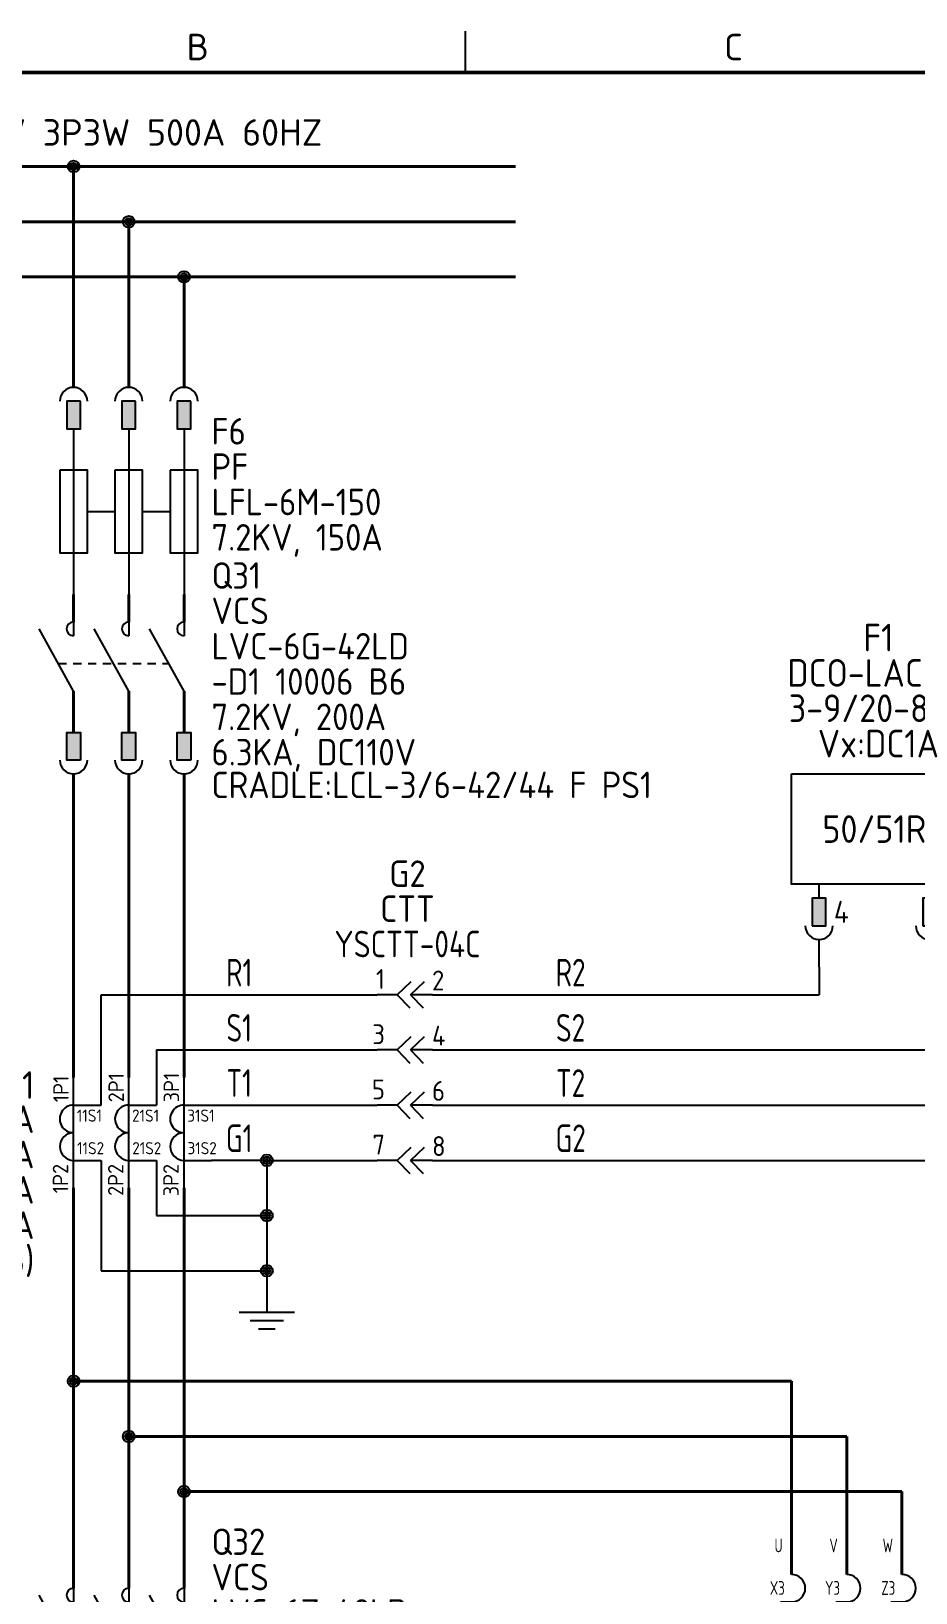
# Model space of a CAD drawing. Header units: millimetres. Extents: x 0 to 556, y 1 to 306.
# Drawn here: x 73.7 to 153.8, y 145.8 to 287.2 of the extents above; entities that cross this region are included whole.
import ezdxf
from ezdxf.enums import TextEntityAlignment as Align

# ---------------------------------------------------------------- set-up
doc = ezdxf.new("R2010")
doc.units = ezdxf.units.MM
doc.linetypes.add('ACAD_ISO12W100', pattern=[21, 12, -3, 0, -3, 0, -3])
doc.linetypes.add('JIS_02_0.7', pattern=[1.35, 0.75, -0.6])
doc.layers.add('BUS&POWER CABLE', color=2, linetype='Continuous', lineweight=40)
doc.layers.add('Sheet Out Line', color=2, linetype='Continuous', lineweight=50)
for name, color, linetype in [('LINK', 7, 'Continuous'), ('MISC', 7, 'Continuous'), ('Normal Text', 7, 'Continuous'), ('Sheet Line', 3, 'Continuous'), ('Sheet Text', 2, 'Continuous'), ('SYMS', 7, 'Continuous'), ('TAGS', 7, 'Continuous'), ('TERMS', 7, 'Continuous'), ('WIRE(DEFAULT)', 7, 'Continuous'), ('WIREFIXED', 7, 'Continuous')]:
    doc.layers.add(name, color=color, linetype=linetype)
doc.styles.get("Standard").update_dxf_attribs({"font": 'txt.shx', "height": 2.4, "bigfont": 'whgtxt.shx'})
doc.styles.add('WD', font='ISOCP2.shx')
doc.styles.add('WD_IEC', font='ISOCP2.shx', dxfattribs={"width": 1.1, "height": 2.4, "bigfont": 'whgtxt.shx'})

# ---------------------------------------------------------------- blocks, each defined once
blk = doc.blocks.new('VG21_OCR1')
for p, q in [((-5, -6.25), (-5, -5)), ((5, -6.25), (5, -5)), ((-5, -12.5), (-5, -10)), ((5, -12.5), (5, -10))]:
    blk.add_line(p, q)
for points in [[(-7.5, 5), (7.5, 5), (7.5, -5), (-7.5, -5)], [(-5.62, -8.75), (-4.38, -8.75), (-4.38, -6.25), (-5.62, -6.25)], [(4.38, -8.75), (5.62, -8.75), (5.62, -6.25), (4.38, -6.25)]]:
    blk.add_lwpolyline(points, close=True)
for centre in [(-5, -8.75), (5, -8.75)]:
    blk.add_arc(centre, 1.25, 180, 0)
for points in [[(-5.62, -6.25), (-5.62, -8.75), (-4.38, -6.25), (-4.38, -8.75)], [(4.38, -6.25), (4.38, -8.75), (5.62, -6.25), (5.62, -8.75)]]:
    blk.add_solid(points)
at = {"style": 'WD'}
for tag, p in [('TAG1', (0.37, 15.34)), ('RATING11', (0.37, 12.14)), ('RATING1', (0.37, 8.94)), ('RATING2', (0.37, 5.74))]:
    blk.add_attdef(tag, text='', height=2.5, dxfattribs=at).set_placement(p, align=Align.BOTTOM_CENTER)
at = {"style": 'WD', "flags": 1}
for tag, p in [('INST', (-10.31, 1.22)), ('LOC', (-10.35, -0.14)), ('CAT', (-10.33, -1.49)), ('FAMILY', (-10.23, -2.87)), ('MFG', (-10.29, -4.28)), ('ASSYCODE', (-10.35, -5.64))]:
    blk.add_attdef(tag, text='', height=1, dxfattribs=at).set_placement(p, align=Align.RIGHT)
at = {"style": 'WD'}
blk.add_attdef('RATING12', text='', height=2.5, dxfattribs=at).set_placement((0, 0), align=Align.MIDDLE_CENTER)
at = {"linetype": 'Continuous', "style": 'WD'}
for tag, p in [('TERM01', (-3.66, -8.5)), ('TERM02', (6.57, -8.54))]:
    blk.add_attdef(tag, p, '', height=2, dxfattribs=at)
at = {"style": 'WD', "flags": 1}
for tag, p in [('X8TERM01', (-5, -12.5)), ('X8TERM02', (5, -12.5))]:
    blk.add_attdef(tag, p, '', height=0.32, dxfattribs=at)
blk = doc.blocks.new('HT51_TTM1')
at = {"layer": 'SYMS'}
for p, q in [((-0.7, 0), (-2.5, 0)), ((-0.7, 0), (0.56, 1.2)), ((-0.7, 0), (0.45, -1.2)), ((0.5, 0), (1.76, 1.2)), ((2.5, 0), (0.5, 0)), ((0.5, 0), (1.65, -1.2))]:
    blk.add_line(p, q, dxfattribs=at)
at = {"style": 'WD_IEC'}
for tag, p in [('TAG1', (0.23, 10.96)), ('RATING12', (0.23, 7.79)), ('RATING11', (0.23, 4.59))]:
    blk.add_attdef(tag, text='', height=2.4, dxfattribs=at).set_placement(p, align=Align.MIDDLE_CENTER)
blk.add_attdef('TERM01', text='', height=1.8, dxfattribs=at).set_placement((-1.81, 0.52), align=Align.RIGHT)
blk.add_attdef('TERM02', (2.46, 0.39), '', height=1.8, dxfattribs=at)
at = {"style": 'WD', "flags": 1}
for tag, p in [('X4TERM01', (-2.5, 0)), ('X1TERM02', (2.5, 0))]:
    blk.add_attdef(tag, p, '', height=0.08, dxfattribs=at)
at = {"style": 'WD_IEC', "flags": 1}
for tag, p in [('INST', (-3.15, -3.28)), ('LOC', (-3.18, -4.58)), ('FAMILY', (-3.05, -5.97)), ('MFG', (-2.98, -7.5)), ('CAT', (-3.01, -8.8)), ('ASSYCODE', (-2.88, -10.19)), ('CAT01', (-2.88, -11.59)), ('CAT02', (-2.88, -13.05))]:
    blk.add_attdef(tag, text='', height=1, dxfattribs=at).set_placement(p, align=Align.RIGHT)
blk = doc.blocks.new('HT52_TTM1')
at = {"layer": 'SYMS'}
for p, q in [((-0.7, 0), (-2.5, 0)), ((-0.7, 0), (0.56, 1.2)), ((-0.7, 0), (0.45, -1.2)), ((0.5, 0), (1.76, 1.2)), ((2.5, 0), (0.5, 0)), ((0.5, 0), (1.65, -1.2))]:
    blk.add_line(p, q, dxfattribs=at)
at = {"style": 'WD_IEC', "flags": 1}
for tag, p in [('TAG2', (0.23, 10.96)), ('RATING12', (0.23, 7.79)), ('RATING11', (0.23, 4.59))]:
    blk.add_attdef(tag, text='', height=2.4, dxfattribs=at).set_placement(p, align=Align.MIDDLE_CENTER)
at = {"style": 'WD_IEC'}
blk.add_attdef('TERM01', text='', height=1.8, dxfattribs=at).set_placement((-1.81, 0.52), align=Align.RIGHT)
blk.add_attdef('TERM02', (2.46, 0.39), '', height=1.8, dxfattribs=at)
at = {"style": 'WD', "flags": 1}
for tag, p in [('X4TERM01', (-2.5, 0)), ('X1TERM02', (2.5, 0))]:
    blk.add_attdef(tag, p, '', height=0.08, dxfattribs=at)
at = {"style": 'WD_IEC', "flags": 1}
for tag, p in [('INST', (-3.15, -3.28)), ('LOC', (-3.18, -4.58)), ('FAMILY', (-3.05, -5.97))]:
    blk.add_attdef(tag, text='', height=1, dxfattribs=at).set_placement(p, align=Align.RIGHT)
blk = doc.blocks.new('WD_WNH')
at = {"linetype": 'Continuous', "style": 'WD_IEC', "width": 0.8}
blk.add_attdef('WIRENO', text='', height=2.5, dxfattribs=at).set_placement((0, 0.75), align=Align.CENTER)
at = {"style": 'WD_IEC', "flags": 1}
for tag, p in [('W08USER', (0, 0.375)), ('W04USER', (0, 0.875)), ('W05USER', (0, 0.75)), ('W09USER', (0, 0.25)), ('W03USER', (0, 1)), ('W06USER', (0, 0.625)), ('W07USER', (0, 0.5)), ('W02USER', (0, 1.125)), ('W01USER', (0, 1.25)), ('W10USER', (0, 0.125))]:
    blk.add_attdef(tag, text='', height=0.08, dxfattribs=at).set_placement(p, align=Align.CENTER)
blk = doc.blocks.new('WDDOT')
for radius in [0.529, 0.33, 0.164]:
    blk.add_circle((0, 0), radius)
blk = doc.blocks.new('VDA1_CT1')
for p, q in [((0, -5), (0, 5)), ((0, 2.5), (2.5, 2.5)), ((0, -2.5), (2.5, -2.5))]:
    blk.add_line(p, q)
for centre, start, end in [((0, 1.25), 90, 270.1236), ((0, -1.25), 90.1236, 270)]:
    blk.add_arc(centre, 1.25, start, end)
at = {"style": 'WD_IEC', "width": 1.05}
blk.add_attdef('TERM01', text='', height=1.4, rotation=90, dxfattribs=at).set_placement((-0.02, 2.76), align=Align.BOTTOM_LEFT)
at = {"style": 'WD_IEC'}
for tag, p in [('TAG1', (-3.54, 3.07)), ('RATING11', (-3.54, -0.02)), ('RATING1', (-3.54, -3.22)), ('RATING2', (-3.54, -6.42)), ('RATING3', (-3.54, -9.62)), ('RATING4', (-3.54, -12.82))]:
    blk.add_attdef(tag, text='', height=2.5, dxfattribs=at).set_placement(p, align=Align.RIGHT)
at = {"flags": 1}
for tag, p, height, style in [('X2TERM01', (0, 5), 0.08, 'WD'), ('X2TERM03', (2.5, 2.5), 0.08, 'WD'), ('X8TERM04', (2.5, -2.5), 0.08, 'WD'), ('INST', (4.53, -4.65), 1, 'WD_IEC'), ('X8TERM02', (0, -5), 0.08, 'WD'), ('LOC', (4.42, -5.91), 1, 'WD_IEC'), ('FAMILY', (4.43, -7.27), 1, 'WD_IEC'), ('CAT', (4.47, -8.52), 1, 'WD_IEC'), ('MFG', (4.41, -9.77), 1, 'WD_IEC'), ('ASSYCODE', (4.28, -11.08), 1, 'WD_IEC')]:
    blk.add_attdef(tag, p, '', height=height, dxfattribs=dict(at, style=style))
at = {"style": 'WD_IEC'}
for tag, p in [('TERM03', (0.3, 0.67)), ('TERM04', (0.32, -2.28))]:
    blk.add_attdef(tag, text='', height=1.1, dxfattribs=at).set_placement(p, align=Align.BOTTOM_LEFT)
at = {"style": 'WD_IEC', "width": 1.05}
blk.add_attdef('TERM02', text='', height=1.4, rotation=90, dxfattribs=at).set_placement((-0.06, -2.83), align=Align.BOTTOM_RIGHT)
blk = doc.blocks.new('VDA2_CT1')
for p, q in [((0, -5), (0, 5)), ((0, 2.5), (2.5, 2.5)), ((0, -2.5), (2.5, -2.5))]:
    blk.add_line(p, q)
for centre, start, end in [((0, 1.25), 90, 270.1236), ((0, -1.25), 90.1236, 270)]:
    blk.add_arc(centre, 1.25, start, end)
at = {"style": 'WD_IEC', "width": 1.05}
blk.add_attdef('TERM01', text='', height=1.4, rotation=90, dxfattribs=at).set_placement((-0.02, 2.76), align=Align.BOTTOM_LEFT)
at = {"style": 'WD_IEC', "flags": 1}
for tag, p in [('TAG2', (-3.54, 3.07)), ('RATING11', (-3.54, -0.02)), ('RATING1', (-3.54, -3.22)), ('RATING2', (-3.54, -6.42)), ('RATING3', (-3.54, -9.62)), ('RATING4', (-3.54, -12.82))]:
    blk.add_attdef(tag, text='', height=2.5, dxfattribs=at).set_placement(p, align=Align.RIGHT)
at = {"flags": 1}
for tag, p, height, style in [('X2TERM01', (0, 5), 0.08, 'WD'), ('X2TERM03', (2.5, 2.5), 0.08, 'WD'), ('X8TERM04', (2.5, -2.5), 0.08, 'WD'), ('INST', (4.53, -4.65), 1, 'WD_IEC'), ('X8TERM02', (0, -5), 0.08, 'WD'), ('LOC', (4.42, -5.91), 1, 'WD_IEC'), ('FAMILY', (4.43, -7.27), 1, 'WD_IEC'), ('CAT', (4.47, -8.52), 1, 'WD_IEC'), ('MFG', (4.41, -9.77), 1, 'WD_IEC'), ('ASSYCODE', (4.28, -11.08), 1, 'WD_IEC')]:
    blk.add_attdef(tag, p, '', height=height, dxfattribs=dict(at, style=style))
at = {"style": 'WD_IEC'}
for tag, p in [('TERM03', (0.3, 0.67)), ('TERM04', (0.32, -2.28))]:
    blk.add_attdef(tag, text='', height=1.1, dxfattribs=at).set_placement(p, align=Align.BOTTOM_LEFT)
at = {"style": 'WD_IEC', "width": 1.05}
blk.add_attdef('TERM02', text='', height=1.4, rotation=90, dxfattribs=at).set_placement((-0.06, -2.83), align=Align.BOTTOM_RIGHT)
blk = doc.blocks.new('VGND2')
at = {"color": 3}
for p, q in [((0, 0), (0, -1.25)), ((-2.5, -1.25), (2.5, -1.25)), ((-1.5, -2), (1.5, -2)), ((-0.75, -2.75), (0.75, -2.75))]:
    blk.add_line(p, q, dxfattribs=at)
at = {"style": 'WD_IEC'}
for tag, p in [('INST', (-4.14, 0.1)), ('LOC', (-4.14, -3.4))]:
    blk.add_attdef(tag, text='', height=2.5, dxfattribs=at).set_placement(p, align=Align.RIGHT)
at = {"style": 'WD_IEC', "flags": 1}
blk.add_attdef('X2TERM01', (0, 0), '', height=0.32, dxfattribs=at)
at = {"color": 3, "style": 'WD_IEC', "flags": 1}
blk.add_attdef('TAG1', text='', height=2.4, dxfattribs=at).set_placement((-2.47, -6.6), align=Align.RIGHT)
blk = doc.blocks.new('VA22_VCST1')
at = {"color": 2, "lineweight": 40}
for p, q in [((-5, 6.25), (-5, 3.75)), ((0, 6.25), (0, 3.75)), ((5, 6.25), (5, 3.75)), ((-5, -2.5), (-5, -6.25)), ((0, -2.5), (0, -6.25)), ((5, -2.5), (5, -6.25))]:
    blk.add_line(p, q, dxfattribs=at)
for p, q in [((-5, -2.5), (-8.12, 3.12)), ((-5, 3.75), (-5, 2.5)), ((0, -2.5), (-3.12, 3.12)), ((0, 3.75), (0, 2.5)), ((5, -2.5), (1.88, 3.12)), ((5, 3.75), (5, 2.5))]:
    blk.add_line(p, q)
at = {"linetype": 'JIS_02_0.7'}
blk.add_line((-6.39, 0), (3.61, 0), dxfattribs=at)
for centre in [(-5, 3.12), (0, 3.12), (5, 3.12)]:
    blk.add_arc(centre, 0.625, 90, 270)
at = {"style": 'WD_IEC'}
for tag, p in [('TAG2', (7.49, 7.96)), ('RATING12', (7.49, 4.76)), ('RATING11', (7.49, 1.56)), ('RATING10', (7.49, -1.64)), ('RATING1', (7.49, -4.84)), ('RATING2', (7.49, -8.04))]:
    blk.add_attdef(tag, text='', height=2.4, dxfattribs=at).set_placement(p, align=Align.MIDDLE_LEFT)
at = {"style": 'WD', "flags": 1}
for tag, p, height in [('X2TERM01', (-5, 6.25), 0.08), ('X2TERM02', (0, 6.25), 0.08), ('X2TERM03', (5, 6.25), 0.08), ('X4LINK', (-6.39, 0), 0.01), ('X1LINK', (3.61, 0), 0.01), ('X8TERM04', (-5, -6.25), 0.08), ('X8TERM05', (0, -6.25), 0.08), ('X8TERM06', (5, -6.25), 0.08)]:
    blk.add_attdef(tag, p, '', height=height, dxfattribs=at)
at = {"style": 'WD_IEC', "flags": 1}
for tag, p in [('INST', (-6.99, -4.03)), ('LOC', (-7.02, -5.33)), ('WDTAGALT', (-6.95, -8.07)), ('FAMILY', (-6.9, -6.72))]:
    blk.add_attdef(tag, text='', height=1, dxfattribs=at).set_placement(p, align=Align.RIGHT)
blk = doc.blocks.new('VA21_CRADLE2')
at = {"color": 2, "lineweight": 40}
for p, q in [((-5, 21.25), (-5, 17.5)), ((0, 21.25), (0, 17.5)), ((5, 21.25), (5, 17.5)), ((-5, -21.25), (-5, -17.5)), ((0, -21.25), (0, -17.5)), ((5, -21.25), (5, -17.5))]:
    blk.add_line(p, q, dxfattribs=at)
for points in [[(-4.38, 16.25), (-5.62, 16.25), (-5.62, 13.75), (-4.38, 13.75)], [(0.62, 16.25), (-0.62, 16.25), (-0.62, 13.75), (0.62, 13.75)], [(5.62, 16.25), (4.38, 16.25), (4.38, 13.75), (5.62, 13.75)], [(-4.38, -16.25), (-5.62, -16.25), (-5.62, -13.75), (-4.38, -13.75)], [(0.62, -16.25), (-0.62, -16.25), (-0.62, -13.75), (0.62, -13.75)], [(5.62, -16.25), (4.38, -16.25), (4.38, -13.75), (5.62, -13.75)]]:
    blk.add_lwpolyline(points, close=True)
for centre, start, end in [((-5, 16.25), 0, 180), ((0, 16.25), 0, 180), ((5, 16.25), 0, 180), ((-5, -16.25), 180, 0), ((0, -16.25), 180, 0), ((5, -16.25), 180, 0)]:
    blk.add_arc(centre, 1.25, start, end)
for points in [[(-4.38, 13.75), (-4.38, 16.25), (-5.62, 13.75), (-5.62, 16.25)], [(0.62, 13.75), (0.62, 16.25), (-0.62, 13.75), (-0.62, 16.25)], [(5.62, 13.75), (5.62, 16.25), (4.38, 13.75), (4.38, 16.25)], [(-4.38, -13.75), (-4.38, -16.25), (-5.62, -13.75), (-5.62, -16.25)], [(0.62, -13.75), (0.62, -16.25), (-0.62, -13.75), (-0.62, -16.25)], [(5.62, -13.75), (5.62, -16.25), (4.38, -13.75), (4.38, -16.25)]]:
    blk.add_solid(points)
at = {"style": 'WD', "flags": 1}
for tag, p in [('X2TERM01', (-5, 21.25)), ('X2TERM02', (0, 21.25)), ('X2TERM03', (5, 21.25)), ('X8TERM04', (-5, -21.25)), ('X8TERM05', (0, -21.25)), ('X8TERM06', (5, -21.25))]:
    blk.add_attdef(tag, p, '', height=0.08, dxfattribs=at)
at = {"style": 'WD_IEC', "flags": 1}
for tag, p in [('INST', (-7.37, -18.1)), ('FAMILY', (-7.27, -20.79)), ('LOC', (-7.4, -19.4)), ('MFG', (-7.27, -22.22)), ('CAT', (-7.27, -23.54)), ('ASSYCODE', (-7.27, -24.87)), ('WDTAGALT', (-7.27, -26.26))]:
    blk.add_attdef(tag, text='', height=1, dxfattribs=at).set_placement(p, align=Align.RIGHT)
at = {"style": 'WD_IEC'}
blk.add_attdef('RATING11', text='', height=2.4, dxfattribs=at).set_placement((7.49, -18.5), align=Align.MIDDLE_LEFT)
at = {"style": 'WD_IEC', "flags": 1}
blk.add_attdef('TAG1', text='', height=2.4, dxfattribs=at).set_placement((7.49, -21.54), align=Align.MIDDLE_LEFT)
blk = doc.blocks.new('VA21_VCSPF1')
blk.add_line((0, 13.75), (0, -1.25))
blk.add_lwpolyline([(-1.25, 10), (-1.25, 2.5), (1.25, 2.5), (1.25, 10)], close=True)
at = {"style": 'WD_IEC'}
for tag, p in [('TAG1', (2.49, 13.52)), ('RATING12', (2.49, 10.32)), ('RATING11', (2.49, 7.12)), ('RATING1', (2.49, 3.92))]:
    blk.add_attdef(tag, text='', height=2.4, dxfattribs=at).set_placement(p, align=Align.MIDDLE_LEFT)
at = {"flags": 1}
for tag, p, height, style in [('X2TERM01', (0, 13.75), 0.08, 'WD'), ('X4LINK', (-1.25, 6.25), 0.32, 'WD_IEC'), ('X1LINK', (1.25, 6.25), 0.32, 'WD_IEC'), ('X8TERM02', (0, -1.25), 0.08, 'WD')]:
    blk.add_attdef(tag, p, '', height=height, dxfattribs=dict(at, style=style))
at = {"style": 'WD_IEC', "flags": 1}
for tag, p in [('INST', (-2.72, 3.2)), ('LOC', (-2.72, 1.9)), ('FAMILY', (-2.72, 0.6)), ('MFG', (-2.72, -0.7)), ('ASSYCODE', (-2.72, -2)), ('WDTAGALT', (-2.72, -3.3)), ('CAT', (-2.72, -4.55))]:
    blk.add_attdef(tag, text='', height=1, dxfattribs=at).set_placement(p, align=Align.RIGHT)
blk = doc.blocks.new('VA22_VCSPF1')
blk.add_line((0, 13.75), (0, -1.25))
blk.add_lwpolyline([(-1.25, 10), (-1.25, 2.5), (1.25, 2.5), (1.25, 10)], close=True)
at = {"style": 'WD_IEC', "flags": 1}
for tag, p in [('TAG2', (2.49, 13.52)), ('RATING12', (2.49, 10.32)), ('RATING11', (2.49, 7.12)), ('RATING1', (2.49, 3.92))]:
    blk.add_attdef(tag, text='', height=2.4, dxfattribs=at).set_placement(p, align=Align.MIDDLE_LEFT)
at = {"flags": 1}
for tag, p, height, style in [('X2TERM01', (0, 13.75), 0.08, 'WD'), ('X4LINK', (-1.25, 6.25), 0.32, 'WD_IEC'), ('X1LINK', (1.25, 6.25), 0.32, 'WD_IEC'), ('X8TERM02', (0, -1.25), 0.08, 'WD')]:
    blk.add_attdef(tag, p, '', height=height, dxfattribs=dict(at, style=style))
at = {"style": 'WD_IEC', "flags": 1}
for tag, p in [('INST', (-2.72, 3.2)), ('LOC', (-2.72, 1.9)), ('FAMILY', (-2.72, 0.6)), ('MFG', (-2.72, -0.7)), ('ASSYCODE', (-2.72, -2)), ('WDTAGALT', (-2.72, -3.3)), ('CAT', (-2.72, -4.55))]:
    blk.add_attdef(tag, text='', height=1, dxfattribs=at).set_placement(p, align=Align.RIGHT)
blk = doc.blocks.new('LSSA3')
at = {"layer": 'Sheet Line'}
blk.add_line((113, 283.5), (113, 287.25), dxfattribs=at)
at = {"layer": 'Sheet Out Line'}
blk.add_lwpolyline([(16, 6.5), (404, 6.5), (404, 283.5), (16, 283.5)], close=True, dxfattribs=at)
at = {"style": 'WD_IEC', "width": 1.1}
for tag, height, p in [('DESC4', 2.4, (57.5, 39.5)), ('CUSTOMERS31', 3.8, (219, 38)), ('TITLE1', 3.6, (333, 37.5)), ('CUSTOMERS21', 3.8, (219, 35.25)), ('DESC3', 2.4, (57.5, 33.5)), ('CUSTOMERS32', 3.8, (219, 32.5)), ('TITLE2', 3.6, (333, 32.5)), ('CUSTOMERS22', 3.8, (219, 29.75)), ('RN', 3.5, (398, 28.75)), ('DESC2', 2.4, (57.5, 27.5)), ('CUSTOMERS33', 3.8, (219, 27)), ('TITLE3', 3.6, (333, 27.5)), ('DESC1', 2.4, (57.5, 21.5)), ('WORKNO', 3.5, (365.5, 18.5)), ('FILE', 2.4, (314, 18.5)), ('DESC0', 2.4, (57.5, 15.5)), ('SHN', 2.4, (395, 12)), ('TSH', 2.4, (401, 9))]:
    blk.add_attdef(tag, text='', height=height, dxfattribs=at).set_placement(p, align=Align.MIDDLE_CENTER)
at = {"style": 'WD_IEC'}
for tag, p in [('DATE4', (96.5, 39.5)), ('DRWN4', (111.5, 39.5)), ('DSGN4', (126.5, 39.5)), ('CHKD4', (141.5, 39.5)), ('APPD4', (156.5, 39.5)), ('DATE3', (96.5, 33.5)), ('DRWN3', (111.5, 33.5)), ('DSGN3', (126.5, 33.5)), ('CHKD3', (141.5, 33.5)), ('APPD3', (156.5, 33.5)), ('DATE2', (96.5, 27.5)), ('DRWN2', (111.5, 27.5)), ('DSGN2', (126.5, 27.5)), ('CHKD2', (141.5, 27.5)), ('APPD2', (156.5, 27.5)), ('DATE1', (96.5, 21.5)), ('DRWN1', (111.5, 21.5)), ('DSGN1', (126.5, 21.5)), ('CHKD1', (141.5, 21.5)), ('APPD1', (156.5, 21.5)), ('DATE0', (96.5, 15.5)), ('DRWN0', (111.5, 15.5)), ('DSGN0', (126.5, 15.5)), ('CHKD0', (141.5, 15.5)), ('APPD0', (156.5, 15.5))]:
    blk.add_attdef(tag, text='', height=2.4, dxfattribs=at).set_placement(p, align=Align.MIDDLE_CENTER)
at = {"style": 'WD_IEC', "width": 1.1}
for tag, p in [('DWG1ST', (345, 10.5)), ('DWGNO', (373.49, 10.5))]:
    blk.add_attdef(tag, text='', height=3.5, dxfattribs=at).set_placement(p, align=Align.MIDDLE_LEFT)
at = {"style": 'WD_IEC', "width": 1.1, "flags": 9}
blk.add_attdef('WD_TB', (0, 0), '', height=2.4, dxfattribs=at)
at = {"layer": 'Sheet Text', "style": 'WD_IEC', "width": 1.1}
for s, p in [('B', (88.75, 284.62)), ('C', (137.25, 284.62))]:
    blk.add_text(s, height=2.4, dxfattribs=at).set_placement(p, align=Align.CENTER)
blk = doc.blocks.new('VD61_AUTOTRT1')
at = {"color": 2, "lineweight": 40}
for p, q in [((-5, 10), (-5, 5)), ((0, 10), (0, 5)), ((5, 10), (5, 5)), ((-5, -5), (-5, -10)), ((0, -5), (0, -10)), ((5, -5), (5, -10))]:
    blk.add_line(p, q, dxfattribs=at)
for p, q in [((-5, 2.5), (-6, 2.5)), ((0, 2.5), (-1, 2.5)), ((5, 2.5), (4, 2.5)), ((-5, 0), (-6, 0)), ((0, 0), (-1, 0)), ((5, 0), (4, 0)), ((-5, -2.5), (-6, -2.5)), ((0, -2.5), (-1, -2.5)), ((5, -2.5), (4, -2.5))]:
    blk.add_line(p, q)
for centre in [(-5, 3.75), (0, 3.75), (5, 3.75), (-5, 1.25), (0, 1.25), (5, 1.25), (-5, -1.25), (0, -1.25), (5, -1.25), (-5, -3.75), (0, -3.75), (5, -3.75)]:
    blk.add_arc(centre, 1.25, 270, 90)
at = {"style": 'WD_IEC', "flags": 1}
for tag, p in [('INST', (8.94, 10.62)), ('LOC', (8.98, 9.45))]:
    blk.add_attdef(tag, p, '', height=1, dxfattribs=at)
at = {"flags": 1}
for tag, p in [('X2TERM01', (-5, 10)), ('X2TERM06', (0, 10)), ('X2TERM11', (5, 10)), ('X4TERM02', (-6, 2.5)), ('X4TERM07', (-1, 2.5)), ('X4TERM12', (4, 2.5)), ('X4TERM03', (-6, 0)), ('X4TERM08', (-1, 0)), ('X4TERM13', (4, 0)), ('X4TERM04', (-6, -2.5)), ('X4TERM09', (-1, -2.5)), ('X4TERM14', (4, -2.5)), ('X8TERM05', (-5, -10)), ('X8TERM10', (0, -10)), ('X8TERM15', (5, -10))]:
    blk.add_attdef(tag, p, '', height=0.08, dxfattribs=at)
at = {"style": 'WD_IEC'}
for tag, p in [('TAG1', (8.6, 6.45)), ('RATING1', (8.6, 3.36)), ('RATING11', (8.6, 0.16)), ('RATING2', (8.6, -3.04)), ('RATING3', (8.6, -6.24)), ('RATING4', (8.6, -9.44)), ('DESC1', (8.6, -12.64))]:
    blk.add_attdef(tag, p, '', height=2.5, dxfattribs=at)
at = {"style": 'WD_IEC', "width": 0.75}
for tag, p in [('TERM01', (-5.81, 7)), ('TERM06', (-0.81, 7)), ('TERM11', (4.19, 7)), ('TERM02', (-5.61, 3.15)), ('TERM07', (-0.61, 3.15)), ('TERM12', (4.39, 3.15)), ('TERM03', (-5.61, 0.65)), ('TERM08', (-0.61, 0.65)), ('TERM13', (4.39, 0.65)), ('TERM04', (-5.61, -1.85)), ('TERM09', (-0.61, -1.85)), ('TERM14', (4.39, -1.85)), ('TERM05', (-5.61, -7.82)), ('TERM10', (-0.61, -7.82)), ('TERM15', (4.39, -7.82))]:
    blk.add_attdef(tag, text='', height=1.25, dxfattribs=at).set_placement(p, align=Align.RIGHT)
at = {"style": 'WD_IEC', "flags": 1}
for tag, p in [('FAMILY', (-6.92, -10.38)), ('CAT', (-6.92, -11.88)), ('MFG', (-6.87, -13.16)), ('ASSYCODE', (-6.87, -14.53))]:
    blk.add_attdef(tag, text='', height=1, dxfattribs=at).set_placement(p, align=Align.RIGHT)

msp = doc.modelspace()

# ---------------------------------------------------------------- linework, layer by layer
at = {"layer": 'BUS&POWER CABLE'}
for p, q in [((47.5, 275), (117.5, 275)), ((47.5, 270), (117.5, 270)), ((47.5, 265), (117.5, 265)), ((77.5, 165), (142.5, 165)), ((142.5, 165), (142.5, 152.5)), ((82.5, 160), (147.5, 160)), ((147.5, 160), (147.5, 152.5)), ((87.5, 155), (152.5, 155)), ((152.5, 155), (152.5, 152.5))]:
    msp.add_line(p, q, dxfattribs=at)
at = {"layer": 'BUS&POWER CABLE', "linetype": 'Continuous'}
for p, q in [((77.5, 275), (77.5, 258.75)), ((82.5, 270), (82.5, 258.75)), ((87.5, 265), (87.5, 258.75)), ((77.5, 216.25), (77.5, 192.5)), ((82.5, 216.25), (82.5, 192.5)), ((87.5, 216.25), (87.5, 192.5)), ((77.5, 182.5), (77.5, 148.75)), ((82.5, 182.5), (82.5, 148.75)), ((87.5, 182.5), (87.5, 148.75))]:
    msp.add_line(p, q, dxfattribs=at)
at = {"layer": 'LINK'}
for points in [[(78.75, 243.75), (81.25, 243.75)], [(83.75, 243.75), (86.25, 243.75)]]:
    msp.add_lwpolyline(points, dxfattribs=at)
at = {"layer": 'WIRE(DEFAULT)', "linetype": 'Continuous'}
for p, q in [((145, 202.5), (145, 200)), ((110, 200), (122.5, 200)), ((122.5, 200), (145, 200)), ((110, 190), (122.5, 190)), ((122.5, 190), (185, 190))]:
    msp.add_line(p, q, dxfattribs=at)
at = {"layer": 'WIRE(DEFAULT)'}
for p, q in [((80, 190), (80, 200)), ((80, 200), (105, 200)), ((85, 195), (105, 195)), ((85, 195), (85, 190)), ((110, 195), (165, 195)), ((90, 190), (90, 190)), ((90, 190), (105, 190)), ((80, 185), (80, 175)), ((85, 185), (85, 180)), ((92.5, 185), (90, 185)), ((95, 185), (92.5, 185)), ((95, 185), (95, 180)), ((95, 185), (105, 185)), ((110, 185), (330, 185)), ((85, 180), (95, 180)), ((95, 180), (95, 175)), ((80, 175), (95, 175)), ((95, 175), (95, 172.5))]:
    msp.add_line(p, q, dxfattribs=at)

# ---------------------------------------------------------------- block references
at = {"layer": 'SYMS'}
for name, p in [('LSSA3', (0, 0)), ('WDDOT', (77.5, 275)), ('WDDOT', (82.5, 270)), ('WDDOT', (87.5, 265)), ('VA22_VCSPF1', (77.5, 237.5)), ('VA22_VCSPF1', (82.5, 237.5)), ('WDDOT', (95, 185)), ('WDDOT', (95, 180)), ('WDDOT', (95, 175)), ('VGND2', (95, 172.5)), ('WDDOT', (77.5, 165)), ('WDDOT', (82.5, 160)), ('WDDOT', (87.5, 155))]:
    msp.add_blockref(name, p, dxfattribs=at)
ref = msp.add_blockref('VA21_CRADLE2', (82.5, 237.5), dxfattribs=at)
ref.add_attrib('RATING11', 'CRADLE:LCL-3/6-42/44 F PS1', dxfattribs={"layer": 'MISC', "height": 2.4, "style": 'WD_IEC'}).set_placement((89.99, 219), align=Align.MIDDLE_LEFT)
ref = msp.add_blockref('VA21_VCSPF1', (87.5, 237.5), dxfattribs=at)
ref.add_attrib('RATING1', '7.2KV, 150A', dxfattribs={"layer": 'MISC', "height": 2.4, "style": 'WD_IEC'}).set_placement((89.99, 241.42), align=Align.MIDDLE_LEFT)
ref.add_attrib('RATING11', 'LFL-6M-150', dxfattribs={"layer": 'MISC', "height": 2.4, "style": 'WD_IEC'}).set_placement((89.99, 244.62), align=Align.MIDDLE_LEFT)
ref.add_attrib('RATING12', 'PF', dxfattribs={"layer": 'MISC', "height": 2.4, "style": 'WD_IEC'}).set_placement((89.99, 247.82), align=Align.MIDDLE_LEFT)
ref.add_attrib('TAG1', 'F6', dxfattribs={"layer": 'TAGS', "height": 2.4, "style": 'WD_IEC'}).set_placement((89.99, 251.02), align=Align.MIDDLE_LEFT)
ref = msp.add_blockref('VA22_VCST1', (82.5, 230), dxfattribs=at)
ref.add_attrib('RATING2', '6.3KA, DC110V', dxfattribs={"layer": 'MISC', "height": 2.4, "style": 'WD_IEC'}).set_placement((89.99, 221.96), align=Align.MIDDLE_LEFT)
ref.add_attrib('RATING1', '7.2KV, 200A', dxfattribs={"layer": 'MISC', "height": 2.4, "style": 'WD_IEC'}).set_placement((89.99, 225.16), align=Align.MIDDLE_LEFT)
ref.add_attrib('RATING10', '-D1 10006 B6', dxfattribs={"layer": 'MISC', "height": 2.4, "style": 'WD_IEC'}).set_placement((89.99, 228.36), align=Align.MIDDLE_LEFT)
ref.add_attrib('RATING11', 'LVC-6G-42LD', dxfattribs={"layer": 'MISC', "height": 2.4, "style": 'WD_IEC'}).set_placement((89.99, 231.56), align=Align.MIDDLE_LEFT)
ref.add_attrib('RATING12', 'VCS', dxfattribs={"layer": 'MISC', "height": 2.4, "style": 'WD_IEC'}).set_placement((89.99, 234.76), align=Align.MIDDLE_LEFT)
ref.add_attrib('TAG2', 'Q31', dxfattribs={"layer": 'TAGS', "height": 2.4, "style": 'WD_IEC'}).set_placement((89.99, 237.96), align=Align.MIDDLE_LEFT)
at = {"layer": 'SYMS', "linetype": 'Continuous'}
ref = msp.add_blockref('VG21_OCR1', (150, 215), dxfattribs=at)
ref.add_attrib('TERM02', '5', (156.57, 206.46), dxfattribs={"layer": 'TERMS', "linetype": 'Continuous', "height": 2, "style": 'WD'})
ref.add_attrib('TERM01', '4', (146.34, 206.5), dxfattribs={"layer": 'TERMS', "linetype": 'Continuous', "height": 2, "style": 'WD'})
ref.add_attrib('RATING12', '50/51R', dxfattribs={"layer": 'MISC', "height": 2.5, "style": 'WD'}).set_placement((150, 215), align=Align.MIDDLE_CENTER)
ref.add_attrib('RATING2', 'Vx:DC1A', dxfattribs={"layer": 'MISC', "height": 2.5, "style": 'WD'}).set_placement((150.37, 220.74), align=Align.BOTTOM_CENTER)
ref.add_attrib('RATING1', '3-9/20-80A', dxfattribs={"layer": 'MISC', "height": 2.5, "style": 'WD'}).set_placement((150.37, 223.94), align=Align.BOTTOM_CENTER)
ref.add_attrib('RATING11', 'DCO-LACID3', dxfattribs={"layer": 'MISC', "height": 2.5, "style": 'WD'}).set_placement((150.37, 227.14), align=Align.BOTTOM_CENTER)
ref.add_attrib('TAG1', 'F1', dxfattribs={"layer": 'TAGS', "height": 2.5, "style": 'WD'}).set_placement((150.37, 230.34), align=Align.BOTTOM_CENTER)
at = {"layer": 'SYMS'}
ref = msp.add_blockref('HT51_TTM1', (107.5, 200), dxfattribs=at)
ref.add_attrib('RATING11', 'YSCTT-04C', dxfattribs={"layer": 'MISC', "height": 2.4, "style": 'WD_IEC', "width": 0.9}).set_placement((107.73, 204.59), align=Align.MIDDLE_CENTER)
ref.add_attrib('TAG1', 'G2', dxfattribs={"layer": 'TAGS', "height": 2.4, "style": 'WD_IEC'}).set_placement((107.73, 210.96), align=Align.MIDDLE_CENTER)
ref.add_attrib('TERM02', '2', (109.96, 200.39), dxfattribs={"layer": 'TERMS', "height": 1.8, "style": 'WD_IEC'})
ref.add_attrib('TERM01', '1', dxfattribs={"layer": 'TERMS', "height": 1.8, "style": 'WD_IEC'}).set_placement((105.69, 200.52), align=Align.RIGHT)
ref.add_attrib('RATING12', 'CTT', dxfattribs={"layer": 'MISC', "height": 2.4, "style": 'WD_IEC'}).set_placement((107.73, 207.79), align=Align.MIDDLE_CENTER)
ref = msp.add_blockref('HT52_TTM1', (107.5, 195), dxfattribs=at)
ref.add_attrib('TERM02', '4', (109.96, 195.39), dxfattribs={"layer": 'TERMS', "height": 1.8, "style": 'WD_IEC'})
ref.add_attrib('TERM01', '3', dxfattribs={"layer": 'TERMS', "height": 1.8, "style": 'WD_IEC'}).set_placement((105.69, 195.52), align=Align.RIGHT)
ref = msp.add_blockref('VDA1_CT1', (77.5, 187.5), dxfattribs=at)
ref.add_attrib('TERM04', '11S2', dxfattribs={"layer": 'TERMS', "height": 1.1, "style": 'WD_IEC'}).set_placement((77.82, 185.22), align=Align.BOTTOM_LEFT)
ref.add_attrib('TERM03', '11S1', dxfattribs={"layer": 'TERMS', "height": 1.1, "style": 'WD_IEC'}).set_placement((77.8, 188.17), align=Align.BOTTOM_LEFT)
ref.add_attrib('TERM02', '1P2', dxfattribs={"layer": 'TERMS', "height": 1.4, "rotation": 90, "style": 'WD_IEC', "width": 1.05}).set_placement((77.44, 184.67), align=Align.BOTTOM_RIGHT)
ref.add_attrib('TERM01', '1P1', dxfattribs={"layer": 'TERMS', "height": 1.4, "rotation": 90, "style": 'WD_IEC', "width": 1.05}).set_placement((77.48, 190.26), align=Align.BOTTOM_LEFT)
ref.add_attrib('RATING4', 'P2 SIDE(2nd TB)', dxfattribs={"layer": 'MISC', "height": 2.5, "style": 'WD_IEC'}).set_placement((73.96, 174.68), align=Align.RIGHT)
ref.add_attrib('RATING3', '5P10,25KA', dxfattribs={"layer": 'MISC', "height": 2.5, "style": 'WD_IEC'}).set_placement((73.96, 177.88), align=Align.RIGHT)
ref.add_attrib('RATING2', '7.2KV,40VA', dxfattribs={"layer": 'MISC', "height": 2.5, "style": 'WD_IEC'}).set_placement((73.96, 181.08), align=Align.RIGHT)
ref.add_attrib('RATING1', '200/5A', dxfattribs={"layer": 'MISC', "height": 2.5, "style": 'WD_IEC'}).set_placement((73.96, 184.28), align=Align.RIGHT)
ref.add_attrib('RATING11', 'LSC-401A', dxfattribs={"layer": 'MISC', "height": 2.5, "style": 'WD_IEC'}).set_placement((73.96, 187.48), align=Align.RIGHT)
ref.add_attrib('TAG1', 'T01', dxfattribs={"layer": 'TAGS', "height": 2.5, "style": 'WD_IEC'}).set_placement((73.96, 190.57), align=Align.RIGHT)
ref = msp.add_blockref('VDA2_CT1', (82.5, 187.5), dxfattribs=at)
ref.add_attrib('TERM04', '21S2', dxfattribs={"layer": 'TERMS', "height": 1.1, "style": 'WD_IEC'}).set_placement((82.82, 185.22), align=Align.BOTTOM_LEFT)
ref.add_attrib('TERM03', '21S1', dxfattribs={"layer": 'TERMS', "height": 1.1, "style": 'WD_IEC'}).set_placement((82.8, 188.17), align=Align.BOTTOM_LEFT)
ref.add_attrib('TERM02', '2P2', dxfattribs={"layer": 'TERMS', "height": 1.4, "rotation": 90, "style": 'WD_IEC', "width": 1.05}).set_placement((82.44, 184.67), align=Align.BOTTOM_RIGHT)
ref.add_attrib('TERM01', '2P1', dxfattribs={"layer": 'TERMS', "height": 1.4, "rotation": 90, "style": 'WD_IEC', "width": 1.05}).set_placement((82.48, 190.26), align=Align.BOTTOM_LEFT)
ref = msp.add_blockref('VDA2_CT1', (87.5, 187.5), dxfattribs=at)
ref.add_attrib('TERM04', '31S2', dxfattribs={"layer": 'TERMS', "height": 1.1, "style": 'WD_IEC'}).set_placement((87.82, 185.22), align=Align.BOTTOM_LEFT)
ref.add_attrib('TERM03', '31S1', dxfattribs={"layer": 'TERMS', "height": 1.1, "style": 'WD_IEC'}).set_placement((87.8, 188.17), align=Align.BOTTOM_LEFT)
ref.add_attrib('TERM02', '3P2', dxfattribs={"layer": 'TERMS', "height": 1.4, "rotation": 90, "style": 'WD_IEC', "width": 1.05}).set_placement((87.44, 184.67), align=Align.BOTTOM_RIGHT)
ref.add_attrib('TERM01', '3P1', dxfattribs={"layer": 'TERMS', "height": 1.4, "rotation": 90, "style": 'WD_IEC', "width": 1.05}).set_placement((87.48, 190.26), align=Align.BOTTOM_LEFT)
ref = msp.add_blockref('HT52_TTM1', (107.5, 190), dxfattribs=at)
ref.add_attrib('TERM02', '6', (109.96, 190.39), dxfattribs={"layer": 'TERMS', "height": 1.8, "style": 'WD_IEC'})
ref.add_attrib('TERM01', '5', dxfattribs={"layer": 'TERMS', "height": 1.8, "style": 'WD_IEC'}).set_placement((105.69, 190.52), align=Align.RIGHT)
ref = msp.add_blockref('HT52_TTM1', (107.5, 185), dxfattribs=at)
ref.add_attrib('TERM02', '8', (109.96, 185.39), dxfattribs={"layer": 'TERMS', "height": 1.8, "style": 'WD_IEC'})
ref.add_attrib('TERM01', '7', dxfattribs={"layer": 'TERMS', "height": 1.8, "style": 'WD_IEC'}).set_placement((105.69, 185.52), align=Align.RIGHT)
ref = msp.add_blockref('VA22_VCST1', (82.5, 142.5), dxfattribs=at)
ref.add_attrib('RATING2', '6.3KA, DC110V', dxfattribs={"layer": 'MISC', "height": 2.4, "style": 'WD_IEC'}).set_placement((89.99, 134.46), align=Align.MIDDLE_LEFT)
ref.add_attrib('RATING1', '7.2KV, 200A', dxfattribs={"layer": 'MISC', "height": 2.4, "style": 'WD_IEC'}).set_placement((89.99, 137.66), align=Align.MIDDLE_LEFT)
ref.add_attrib('RATING10', '-D1 000 B6', dxfattribs={"layer": 'MISC', "height": 2.4, "style": 'WD_IEC'}).set_placement((89.99, 140.86), align=Align.MIDDLE_LEFT)
ref.add_attrib('RATING11', 'LVC-6Z-42LD', dxfattribs={"layer": 'MISC', "height": 2.4, "style": 'WD_IEC'}).set_placement((89.99, 144.06), align=Align.MIDDLE_LEFT)
ref.add_attrib('RATING12', 'VCS', dxfattribs={"layer": 'MISC', "height": 2.4, "style": 'WD_IEC'}).set_placement((89.99, 147.26), align=Align.MIDDLE_LEFT)
ref.add_attrib('TAG2', 'Q32', dxfattribs={"layer": 'TAGS', "height": 2.4, "style": 'WD_IEC'}).set_placement((89.99, 150.46), align=Align.MIDDLE_LEFT)
ref = msp.add_blockref('VD61_AUTOTRT1', (147.5, 142.5), dxfattribs=at)
ref.add_attrib('TERM15', 'Z0', dxfattribs={"layer": 'TERMS', "height": 1.25, "style": 'WD_IEC', "width": 0.75}).set_placement((151.89, 134.68), align=Align.RIGHT)
ref.add_attrib('TERM10', 'Y0', dxfattribs={"layer": 'TERMS', "height": 1.25, "style": 'WD_IEC', "width": 0.75}).set_placement((146.89, 134.68), align=Align.RIGHT)
ref.add_attrib('TERM05', 'X0', dxfattribs={"layer": 'TERMS', "height": 1.25, "style": 'WD_IEC', "width": 0.75}).set_placement((141.89, 134.68), align=Align.RIGHT)
ref.add_attrib('TERM14', 'Z1', dxfattribs={"layer": 'TERMS', "height": 1.25, "style": 'WD_IEC', "width": 0.75}).set_placement((151.89, 140.65), align=Align.RIGHT)
ref.add_attrib('TERM09', 'Y1', dxfattribs={"layer": 'TERMS', "height": 1.25, "style": 'WD_IEC', "width": 0.75}).set_placement((146.89, 140.65), align=Align.RIGHT)
ref.add_attrib('TERM04', 'X1', dxfattribs={"layer": 'TERMS', "height": 1.25, "style": 'WD_IEC', "width": 0.75}).set_placement((141.89, 140.65), align=Align.RIGHT)
ref.add_attrib('TERM08', 'Y2', dxfattribs={"layer": 'TERMS', "height": 1.25, "style": 'WD_IEC', "width": 0.75}).set_placement((146.89, 143.15), align=Align.RIGHT)
ref.add_attrib('TERM03', 'X2', dxfattribs={"layer": 'TERMS', "height": 1.25, "style": 'WD_IEC', "width": 0.75}).set_placement((141.89, 143.15), align=Align.RIGHT)
ref.add_attrib('TERM13', 'Z2', dxfattribs={"layer": 'TERMS', "height": 1.25, "style": 'WD_IEC', "width": 0.75}).set_placement((151.89, 143.15), align=Align.RIGHT)
ref.add_attrib('TERM12', 'Z3', dxfattribs={"layer": 'TERMS', "height": 1.25, "style": 'WD_IEC', "width": 0.75}).set_placement((151.89, 145.65), align=Align.RIGHT)
ref.add_attrib('TERM07', 'Y3', dxfattribs={"layer": 'TERMS', "height": 1.25, "style": 'WD_IEC', "width": 0.75}).set_placement((146.89, 145.65), align=Align.RIGHT)
ref.add_attrib('TERM02', 'X3', dxfattribs={"layer": 'TERMS', "height": 1.25, "style": 'WD_IEC', "width": 0.75}).set_placement((141.89, 145.65), align=Align.RIGHT)
ref.add_attrib('TERM01', 'U', dxfattribs={"layer": 'TERMS', "height": 1.25, "style": 'WD_IEC', "width": 0.75}).set_placement((141.69, 149.5), align=Align.RIGHT)
ref.add_attrib('TERM06', 'V', dxfattribs={"layer": 'TERMS', "height": 1.25, "style": 'WD_IEC', "width": 0.75}).set_placement((146.69, 149.5), align=Align.RIGHT)
ref.add_attrib('TERM11', 'W', dxfattribs={"layer": 'TERMS', "height": 1.25, "style": 'WD_IEC', "width": 0.75}).set_placement((151.69, 149.5), align=Align.RIGHT)
ref.add_attrib('RATING4', 'SET:65%', (156.1, 133.06), dxfattribs={"layer": 'MISC', "height": 2.5, "style": 'WD_IEC'})
ref.add_attrib('RATING3', 'TAP : 50-65-80%', (156.1, 136.26), dxfattribs={"layer": 'MISC', "height": 2.5, "style": 'WD_IEC'})
ref.add_attrib('RATING2', '3P,DRY', (156.1, 139.46), dxfattribs={"layer": 'MISC', "height": 2.5, "style": 'WD_IEC'})
ref.add_attrib('RATING11', 'DHHD-AT1107', (156.1, 142.66), dxfattribs={"layer": 'MISC', "height": 2.5, "style": 'WD_IEC'})
ref.add_attrib('RATING1', '6.6KV,1107KW', (156.1, 145.86), dxfattribs={"layer": 'MISC', "height": 2.5, "style": 'WD_IEC'})
ref.add_attrib('TAG1', 'T41', (156.1, 148.95), dxfattribs={"layer": 'TAGS', "height": 2.5, "style": 'WD_IEC'})
at = {"layer": 'WIREFIXED'}
ref = msp.add_blockref('WD_WNH', (92.5, 200), dxfattribs=at)
ref.add_attrib('WIRENOF', 'R1', dxfattribs={"linetype": 'Continuous', "height": 2.5, "style": 'WD_IEC', "width": 0.8}).set_placement((92.5, 200.75), align=Align.CENTER)
ref = msp.add_blockref('WD_WNH', (122.5, 200), dxfattribs=at)
ref.add_attrib('WIRENOF', 'R2', dxfattribs={"linetype": 'Continuous', "height": 2.5, "style": 'WD_IEC', "width": 0.8}).set_placement((122.5, 200.75), align=Align.CENTER)
ref = msp.add_blockref('WD_WNH', (92.5, 195), dxfattribs=at)
ref.add_attrib('WIRENOF', 'S1', dxfattribs={"linetype": 'Continuous', "height": 2.5, "style": 'WD_IEC', "width": 0.8}).set_placement((92.5, 195.75), align=Align.CENTER)
ref = msp.add_blockref('WD_WNH', (122.5, 195), dxfattribs=at)
ref.add_attrib('WIRENOF', 'S2', dxfattribs={"linetype": 'Continuous', "height": 2.5, "style": 'WD_IEC', "width": 0.8}).set_placement((122.5, 195.75), align=Align.CENTER)
ref = msp.add_blockref('WD_WNH', (92.5, 190), dxfattribs=at)
ref.add_attrib('WIRENOF', 'T1', dxfattribs={"linetype": 'Continuous', "height": 2.5, "style": 'WD_IEC', "width": 0.8}).set_placement((92.5, 190.75), align=Align.CENTER)
ref = msp.add_blockref('WD_WNH', (122.5, 190), dxfattribs=at)
ref.add_attrib('WIRENOF', 'T2', dxfattribs={"linetype": 'Continuous', "height": 2.5, "style": 'WD_IEC', "width": 0.8}).set_placement((122.5, 190.75), align=Align.CENTER)
ref = msp.add_blockref('WD_WNH', (92.5, 185), dxfattribs=at)
ref.add_attrib('WIRENOF', 'G1', dxfattribs={"linetype": 'Continuous', "height": 2.5, "style": 'WD_IEC', "width": 0.8}).set_placement((92.5, 185.75), align=Align.CENTER)
ref = msp.add_blockref('WD_WNH', (122.5, 185), dxfattribs=at)
ref.add_attrib('WIRENOF', 'G2', dxfattribs={"linetype": 'Continuous', "height": 2.5, "style": 'WD_IEC', "width": 0.8}).set_placement((122.5, 185.75), align=Align.CENTER)

# ---------------------------------------------------------------- texts
at = {"layer": 'Normal Text', "linetype": 'ACAD_ISO12W100', "insert": (82.5, 276.88), "char_height": 2.4, "width": 55, "attachment_point": 8, "line_spacing_factor": 0.875, "style": 'WD_IEC'}
msp.add_mtext('6.6KV 3P3W 500A 60HZ', dxfattribs=at)

doc.saveas('drawing.dxf')
